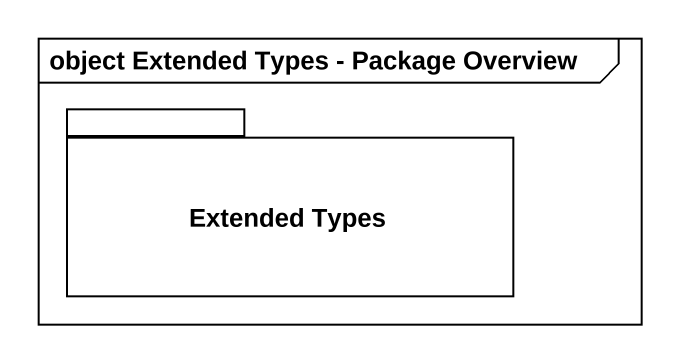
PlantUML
@startuml
mainframe object Extended Types - Package Overview
package "Extended Types" as Extended_Types {
}
@enduml
